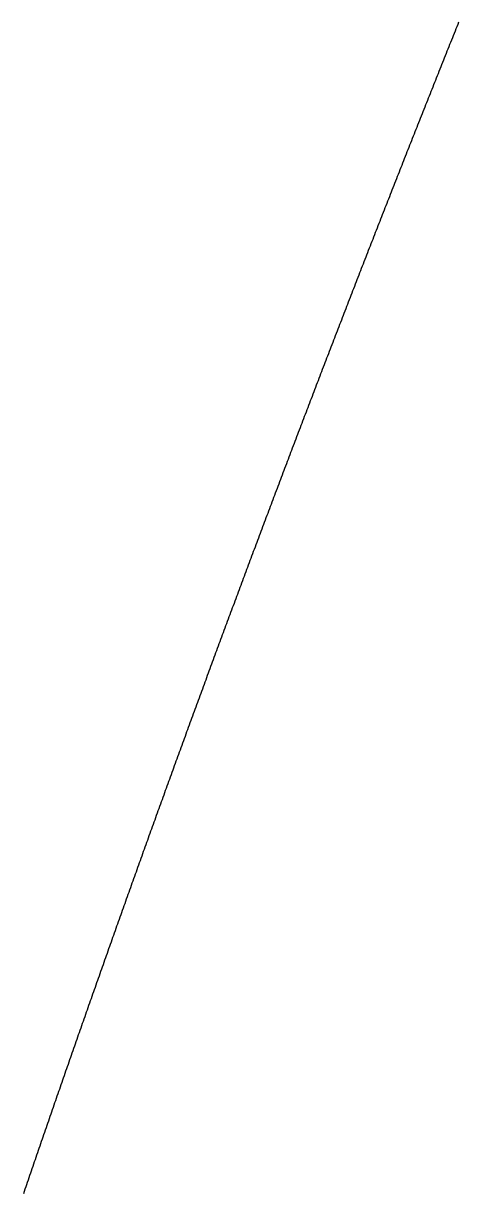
# Model space of a CAD drawing. Extents: x 6805096 to 46905100, y -25788412 to -58651.
# Drawn here: x 7869026 to 8228093, y -6361773 to -5397407 of the extents above; entities that cross this region are included whole.
import ezdxf

# ---------------------------------------------------------------- set-up
doc = ezdxf.new("R2010")
doc.units = 0

msp = doc.modelspace()

# ---------------------------------------------------------------- linework, layer by layer
at = {"layer": 'Layer 1'}
for p, q in [((8226612.822178, -5400171.495501), (8225873.118322, -5402014.594006)), ((8227352.716831, -5398328.457909), (8226612.822178, -5400171.495501)), ((8228092.802282, -5396485.481245), (8227352.716831, -5398328.457909)), ((8222916.210906, -5409387.596861), (8222177.46106, -5411230.99971)), ((8223655.151556, -5407544.254852), (8222916.210906, -5409387.596861)), ((8224394.28301, -5405700.973697), (8223655.151556, -5407544.254852)), ((8225133.605265, -5403857.75341), (8224394.28301, -5405700.973697)), ((8225873.118322, -5402014.594006), (8225133.605265, -5403857.75341)), ((8219224.369751, -5418605.219195), (8218486.573949, -5420448.926015)), ((8219962.356364, -5416761.573139), (8219224.369751, -5418605.219195)), ((8220700.533788, -5414917.987863), (8219962.356364, -5416761.573139)), ((8221438.90202, -5413074.463382), (8220700.533788, -5414917.987863)), ((8222177.46106, -5411230.99971), (8221438.90202, -5413074.463382)), ((8215537.29888, -5427824.360647), (8214800.457155, -5429668.371068)), ((8216274.331424, -5425980.410916), (8215537.29888, -5427824.360647)), ((8217011.554784, -5424136.521891), (8216274.331424, -5425980.410916)), ((8217748.968959, -5422292.693585), (8217011.554784, -5424136.521891)), ((8218486.573949, -5420448.926015), (8217748.968959, -5422292.693585)), ((8211119.110847, -5438889.333014), (8210383.414058, -5440733.707267)), ((8211854.998461, -5437045.019363), (8211119.110847, -5438889.333014)), ((8212591.076901, -5435200.766327), (8211854.998461, -5437045.019363)), ((8213327.346164, -5433356.573923), (8212591.076901, -5435200.766327)), ((8214063.806249, -5431512.442165), (8213327.346164, -5433356.573923)), ((8214800.457155, -5429668.371068), (8214063.806249, -5431512.442165)), ((8207442.53519, -5448111.809998), (8206707.792551, -5449956.487037)), ((8208177.468661, -5446267.193487), (8207442.53519, -5448111.809998)), ((8208912.592964, -5444422.637519), (8208177.468661, -5446267.193487)), ((8209647.908096, -5442578.142107), (8208912.592964, -5444422.637519)), ((8210383.414058, -5440733.707267), (8209647.908096, -5442578.142107)), ((8203770.730352, -5457335.800166), (8203036.941897, -5459180.779618)), ((8204504.709646, -5455490.881167), (8203770.730352, -5457335.800166)), ((8205238.879778, -5453646.022636), (8204504.709646, -5455490.881167)), ((8205973.240747, -5451801.224587), (8205238.879778, -5453646.022636)), ((8206707.792551, -5449956.487037), (8205973.240747, -5451801.224587)), ((8200103.6965, -5466561.301662), (8199370.862263, -5468406.583158)), ((8200836.721584, -5464716.080546), (8200103.6965, -5466561.301662)), ((8201569.937512, -5462870.919823), (8200836.721584, -5464716.080546)), ((8202303.344284, -5461025.819509), (8201569.937512, -5462870.919823)), ((8203036.941897, -5459180.779618), (8202303.344284, -5461025.819509)), ((8196441.433802, -5475788.312632), (8195709.553815, -5477633.8958)), ((8197173.504641, -5473942.789769), (8196441.433802, -5475788.312632)), ((8197905.766332, -5472097.327226), (8197173.504641, -5473942.789769)), ((8198638.218873, -5470251.925017), (8197905.766332, -5472097.327226)), ((8199370.862263, -5468406.583158), (8198638.218873, -5470251.925017)), ((8192053.016721, -5486862.715691), (8191322.28188, -5488708.660376)), ((8192783.942424, -5485016.831222), (8192053.016721, -5486862.715691)), ((8193515.058986, -5483171.006984), (8192783.942424, -5485016.831222)), ((8194246.366406, -5481325.242991), (8193515.058986, -5483171.006984)), ((8194977.864683, -5479479.539258), (8194246.366406, -5481325.242991)), ((8195709.553815, -5477633.8958), (8194977.864683, -5479479.539258)), ((8188401.251148, -5496093.040975), (8187671.470631, -5497939.286516)), ((8189131.222533, -5494246.855576), (8188401.251148, -5496093.040975)), ((8189861.384784, -5492400.730333), (8189131.222533, -5494246.855576)), ((8190591.7379, -5490554.665261), (8189861.384784, -5492400.730333)), ((8191322.28188, -5488708.660376), (8190591.7379, -5490554.665261)), ((8184754.257263, -5505324.869799), (8184025.431103, -5507171.415825)), ((8185483.274297, -5503478.38384), (8184754.257263, -5505324.869799)), ((8186212.482204, -5501631.957963), (8185483.274297, -5503478.38384)), ((8186941.880982, -5499785.592184), (8186212.482204, -5501631.957963)), ((8187671.470631, -5497939.286516), (8186941.880982, -5499785.592184)), ((8181112.035233, -5514558.200306), (8180384.163465, -5516405.046447)), ((8181840.097883, -5512711.414159), (8181112.035233, -5514558.200306)), ((8182568.351412, -5510864.68802), (8181840.097883, -5512711.414159)), ((8183296.795819, -5509018.021903), (8182568.351412, -5510864.68802)), ((8184025.431103, -5507171.415825), (8183296.795819, -5509018.021903)), ((8176747.667881, -5525640.176527), (8176020.941426, -5527487.382315)), ((8177474.585225, -5523793.030643), (8176747.667881, -5525640.176527)), ((8178201.693457, -5521945.944678), (8177474.585225, -5523793.030643)), ((8178928.992575, -5520098.918648), (8178201.693457, -5521945.944678)), ((8179656.482578, -5518251.952565), (8178928.992575, -5520098.918648)), ((8180384.163465, -5516405.046447), (8179656.482578, -5518251.952565)), ((8173115.944521, -5534876.804211), (8172390.17253, -5536724.309297)), ((8173841.907407, -5533029.358955), (8173115.944521, -5534876.804211)), ((8174568.061187, -5531181.973544), (8173841.907407, -5533029.358955)), ((8175294.405861, -5529334.647992), (8174568.061187, -5531181.973544)), ((8176020.941426, -5527487.382315), (8175294.405861, -5529334.647992)), ((8169488.99355, -5544114.927644), (8168764.176057, -5545962.731657)), ((8170214.001945, -5542267.183387), (8169488.99355, -5544114.927644)), ((8170939.201241, -5540419.4989), (8170214.001945, -5542267.183387)), ((8171664.591436, -5538571.874198), (8170939.201241, -5540419.4989)), ((8172390.17253, -5536724.309297), (8171664.591436, -5538571.874198)), ((8165866.815136, -5553354.544972), (8165142.952175, -5555202.647541)), ((8166590.869006, -5551506.502084), (8165866.815136, -5553354.544972)), ((8167315.113784, -5549658.518892), (8166590.869006, -5551506.502084)), ((8168039.549468, -5547810.595412), (8167315.113784, -5549658.518892)), ((8168764.176057, -5545962.731657), (8168039.549468, -5547810.595412)), ((8162249.409446, -5562595.654339), (8161526.50105, -5564444.055094)), ((8162972.508758, -5560747.313191), (8162249.409446, -5562595.654339)), ((8163695.798984, -5558899.031666), (8162972.508758, -5560747.313191)), ((8164419.280124, -5557050.809778), (8163695.798984, -5558899.031666)), ((8165142.952175, -5555202.647541), (8164419.280124, -5557050.809778)), ((8157914.822849, -5573686.95246), (8157193.059975, -5575535.710548)), ((8158636.776647, -5571838.253891), (8157914.822849, -5573686.95246)), ((8159358.921368, -5569989.614855), (8158636.776647, -5571838.253891)), ((8160081.257009, -5568141.035367), (8159358.921368, -5569989.614855)), ((8160803.78357, -5566292.515441), (8160081.257009, -5568141.035367)), ((8161526.50105, -5564444.055094), (8160803.78357, -5566292.515441)), ((8154307.91774, -5582931.337786), (8153587.109504, -5584780.393243)), ((8155028.916907, -5581082.341773), (8154307.91774, -5582931.337786)), ((8155750.107002, -5579233.405219), (8155028.916907, -5581082.341773)), ((8156471.488025, -5577384.528139), (8155750.107002, -5579233.405219)), ((8157193.059975, -5575535.710548), (8156471.488025, -5577384.528139)), ((8150705.78589, -5592177.209216), (8149985.932326, -5594026.561672)), ((8151425.830391, -5590327.916131), (8150705.78589, -5592177.209216)), ((8152146.065828, -5588478.68243), (8151425.830391, -5590327.916131)), ((8152866.4922, -5586629.50813), (8152146.065828, -5588478.68243)), ((8153587.109504, -5584780.393243), (8152866.4922, -5586629.50813)), ((8147108.427466, -5601424.564897), (8146389.528607, -5603274.213979)), ((8147827.517269, -5599574.97511), (8147108.427466, -5601424.564897)), ((8148546.798014, -5597725.444633), (8147827.517269, -5599574.97511)), ((8149266.2697, -5595875.973482), (8148546.798014, -5597725.444633)), ((8149985.932326, -5594026.561672), (8149266.2697, -5595875.973482)), ((8142797.898514, -5612523.348311), (8142080.145346, -5614373.352857)), ((8143515.842635, -5610673.402972), (8142797.898514, -5612523.348311)), ((8144233.977705, -5608823.516854), (8143515.842635, -5610673.402972)), ((8144952.303725, -5606973.689973), (8144233.977705, -5608823.516854)), ((8145670.820693, -5605123.922343), (8144952.303725, -5606973.689973)), ((8146389.528607, -5603274.213979), (8145670.820693, -5605123.922343)), ((8139211.042215, -5621773.962812), (8138494.243825, -5623624.26317)), ((8139928.031563, -5619923.721588), (8139211.042215, -5621773.962812)), ((8140645.211869, -5618073.53951), (8139928.031563, -5619923.721588)), ((8141362.58313, -5616223.416595), (8140645.211869, -5618073.53951)), ((8142080.145346, -5614373.352857), (8141362.58313, -5616223.416595)), ((8135628.959877, -5631026.055628), (8134913.116299, -5632876.651426)), ((8136344.994419, -5629175.518889), (8135628.959877, -5631026.055628)), ((8137061.219926, -5627325.041223), (8136344.994419, -5629175.518889)), ((8137777.636395, -5625474.622645), (8137061.219926, -5627325.041223)), ((8138494.243825, -5623624.26317), (8137777.636395, -5625474.622645)), ((8132051.651666, -5640279.624904), (8131336.762934, -5642130.515771)), ((8132766.73137, -5638428.793021), (8132051.651666, -5640279.624904)), ((8133482.002044, -5636578.020137), (8132766.73137, -5638428.793021)), ((8134197.463688, -5634727.306267), (8133482.002044, -5636578.020137)), ((8134913.116299, -5632876.651426), (8134197.463688, -5634727.306267)), ((8128479.11775, -5649534.668785), (8127765.183897, -5651385.854351)), ((8129193.242581, -5647683.54213), (8128479.11775, -5649534.668785)), ((8129907.55839, -5645832.474399), (8129193.242581, -5647683.54213)), ((8130622.065175, -5643981.465608), (8129907.55839, -5645832.474399)), ((8131336.762934, -5642130.515771), (8130622.065175, -5643981.465608)), ((8124198.379355, -5660642.665311), (8123485.591401, -5662494.204025)), ((8124911.358296, -5658791.185417), (8124198.379355, -5660642.665311)), ((8125624.528221, -5656939.76436), (8124911.358296, -5658791.185417)), ((8126337.889131, -5655088.402153), (8125624.528221, -5656939.76436)), ((8127051.441023, -5653237.098812), (8126337.889131, -5655088.402153)), ((8127765.183897, -5651385.854351), (8127051.441023, -5653237.098812)), ((8120636.349476, -5669900.946795), (8119924.516474, -5671752.779391)), ((8121348.373471, -5668049.172945), (8120636.349476, -5669900.946795)), ((8122060.588457, -5666197.457857), (8121348.373471, -5668049.172945)), ((8122772.994434, -5664345.801545), (8122060.588457, -5666197.457857)), ((8123485.591401, -5662494.204025), (8122772.994434, -5664345.801545)), ((8117079.094426, -5679160.696949), (8116368.21641, -5681012.823057)), ((8117790.163442, -5677308.629514), (8117079.094426, -5679160.696949)), ((8118501.423456, -5675456.620766), (8117790.163442, -5677308.629514)), ((8119212.874467, -5673604.67072), (8118501.423456, -5675456.620766)), ((8119924.516474, -5671752.779391), (8119212.874467, -5673604.67072)), ((8113526.614373, -5688421.913919), (8112816.691377, -5690274.333168)), ((8114236.728376, -5686569.553269), (8113526.614373, -5688421.913919)), ((8114947.033384, -5684717.251232), (8114236.728376, -5686569.553269)), ((8115657.529396, -5682865.007823), (8114947.033384, -5684717.251232)), ((8116368.21641, -5681012.823057), (8115657.529396, -5682865.007823)), ((8109978.909484, -5697684.59585), (8109269.94154, -5699537.307868)), ((8110688.06844, -5695831.942356), (8109978.909484, -5697684.59585)), ((8111397.418409, -5693979.347401), (8110688.06844, -5695831.942356)), ((8112106.959388, -5692126.811), (8111397.418409, -5693979.347401)), ((8112816.691377, -5690274.333168), (8112106.959388, -5692126.811)), ((8105727.967068, -5708801.745304), (8105020.145232, -5710654.808156)), ((8106435.979925, -5706948.740887), (8105727.967068, -5708801.745304)), ((8107144.183802, -5705095.79492), (8106435.979925, -5706948.740887)), ((8107852.578698, -5703242.907418), (8107144.183802, -5705095.79492)), ((8108561.164611, -5701390.078396), (8107852.578698, -5703242.907418)), ((8109269.94154, -5699537.307868), (8108561.164611, -5701390.078396)), ((8102190.768127, -5718067.643619), (8101483.901417, -5719920.998425)), ((8102897.825865, -5716214.347175), (8102190.768127, -5718067.643619)), ((8103605.074629, -5714361.109106), (8102897.825865, -5716214.347175)), ((8104312.514418, -5712507.929428), (8103605.074629, -5714361.109106)), ((8105020.145232, -5710654.808156), (8104312.514418, -5712507.929428)), ((8098658.344885, -5727335.000961), (8097952.433335, -5729188.647349)), ((8099364.447469, -5725481.41286), (8098658.344885, -5727335.000961)), ((8100070.741087, -5723627.88306), (8099364.447469, -5725481.41286)), ((8100777.225737, -5721774.411577), (8100070.741087, -5723627.88306)), ((8101483.901417, -5719920.998425), (8100777.225737, -5721774.411577)), ((8095130.697508, -5736603.815473), (8094425.741151, -5738457.753073)), ((8095835.844906, -5734749.936086), (8095130.697508, -5736603.815473)), ((8096541.183344, -5732896.114927), (8095835.844906, -5734749.936086)), ((8097246.712821, -5731042.352009), (8096541.183344, -5732896.114927)), ((8097952.433335, -5729188.647349), (8097246.712821, -5731042.352009)), ((8091607.826164, -5745874.085302), (8090903.825033, -5747728.313743)), ((8092312.018342, -5744019.915), (8091607.826164, -5745874.085302)), ((8093016.401567, -5742165.802851), (8092312.018342, -5744019.915)), ((8093720.975837, -5740311.748871), (8093016.401567, -5742165.802851)), ((8094425.741151, -5738457.753073), (8093720.975837, -5740311.748871)), ((8087386.685149, -5757000.327502), (8086683.830335, -5758854.904462)), ((8088089.731019, -5755145.808592), (8087386.685149, -5757000.327502)), ((8088792.967944, -5753291.347746), (8088089.731019, -5755145.808592)), ((8089496.395922, -5751436.94498), (8088792.967944, -5753291.347746)), ((8090200.014953, -5749582.600307), (8089496.395922, -5751436.94498)), ((8090903.825033, -5747728.313743), (8090200.014953, -5749582.600307)), ((8083874.321665, -5766273.792498), (8083172.422151, -5768128.659483)), ((8084576.412242, -5764418.983489), (8083874.321665, -5766273.792498)), ((8085278.69388, -5762564.23247), (8084576.412242, -5764418.983489)), ((8085981.166578, -5760709.539456), (8085278.69388, -5762564.23247)), ((8086683.830335, -5758854.904462), (8085981.166578, -5760709.539456)), ((8080366.734749, -5775548.706875), (8079665.790568, -5777403.863513)), ((8081067.869999, -5773693.608138), (8080366.734749, -5775548.706875)), ((8081769.196317, -5771838.567317), (8081067.869999, -5773693.608138)), ((8082470.713701, -5769983.584427), (8081769.196317, -5771838.567317)), ((8083172.422151, -5768128.659483), (8082470.713701, -5769983.584427)), ((8076863.924567, -5784825.068779), (8076163.935753, -5786680.514699)), ((8077564.104456, -5782969.680685), (8076863.924567, -5784825.068779)), ((8078264.475421, -5781114.350433), (8077564.104456, -5782969.680685)), ((8078965.037458, -5779259.078037), (8078264.475421, -5781114.350433)), ((8079665.790568, -5777403.863513), (8078965.037458, -5779259.078037)), ((8073365.891286, -5794102.876354), (8072666.857873, -5795958.611186)), ((8074065.115782, -5792247.199274), (8073365.891286, -5794102.876354)), ((8074764.53136, -5790391.579962), (8074065.115782, -5792247.199274)), ((8075464.138017, -5788536.018432), (8074764.53136, -5790391.579962)), ((8076163.935753, -5786680.514699), (8075464.138017, -5788536.018432)), ((8069174.557095, -5805238.151119), (8068476.670207, -5807094.232156)), ((8069872.635075, -5803382.127746), (8069174.557095, -5805238.151119)), ((8070570.904143, -5801526.162051), (8069872.635075, -5803382.127746)), ((8071269.3643, -5799670.254049), (8070570.904143, -5801526.162051)), ((8071968.015544, -5797814.403756), (8071269.3643, -5799670.254049)), ((8072666.857873, -5795958.611186), (8071968.015544, -5797814.403756)), ((8065687.033587, -5814519.132643), (8064990.102172, -5816375.501776)), ((8066384.156099, -5812662.8211), (8065687.033587, -5814519.132643)), ((8067081.469707, -5810806.567161), (8066384.156099, -5812662.8211)), ((8067778.97441, -5808950.370841), (8067081.469707, -5810806.567161)), ((8068476.670207, -5807094.232156), (8067778.97441, -5808950.370841)), ((8062204.287514, -5823801.553904), (8061508.311607, -5825658.210761)), ((8062900.454526, -5821944.954562), (8062204.287514, -5823801.553904)), ((8063596.81264, -5820088.41275), (8062900.454526, -5821944.954562)), ((8064293.361856, -5818231.928483), (8063596.81264, -5820088.41275)), ((8064990.102172, -5816375.501776), (8064293.361856, -5818231.928483)), ((8058726.319046, -5833085.413046), (8058031.298679, -5834942.357258)), ((8059421.530523, -5831228.526276), (8058726.319046, -5833085.413046)), ((8060116.93311, -5829371.696962), (8059421.530523, -5831228.526276)), ((8060812.526805, -5827514.925119), (8060116.93311, -5829371.696962)), ((8061508.311607, -5825658.210761), (8060812.526805, -5827514.925119)), ((8055253.128348, -5842370.708216), (8054559.063555, -5844227.93941)), ((8055947.384258, -5840513.534389), (8055253.128348, -5842370.708216)), ((8056641.831284, -5838656.417944), (8055947.384258, -5840513.534389)), ((8057336.469425, -5836799.358895), (8056641.831284, -5838656.417944)), ((8058031.298679, -5834942.357258), (8057336.469425, -5836799.358895)), ((8051091.606402, -5853514.955365), (8050398.688343, -5855372.530448)), ((8051784.715587, -5851657.437559), (8051091.606402, -5853514.955365)), ((8052478.015896, -5849799.977045), (8051784.715587, -5851657.437559)), ((8053171.507328, -5847942.57384), (8052478.015896, -5849799.977045)), ((8053865.189882, -5846085.227956), (8053171.507328, -5847942.57384)), ((8054559.063555, -5844227.93941), (8053865.189882, -5846085.227956)), ((8047628.927388, -5862803.403266), (8046936.964976, -5864661.264516)), ((8048321.080931, -5860945.599219), (8047628.927388, -5862803.403266)), ((8049013.425606, -5859087.85239), (8048321.080931, -5860945.599219)), ((8049705.96141, -5857230.162795), (8049013.425606, -5859087.85239)), ((8050398.688343, -5855372.530448), (8049705.96141, -5857230.162795)), ((8044171.026678, -5872093.281259), (8043480.019948, -5873951.428305)), ((8044862.224548, -5870235.191342), (8044171.026678, -5872093.281259)), ((8045553.613555, -5868377.158569), (8044862.224548, -5870235.191342)), ((8046245.193698, -5866519.182956), (8045553.613555, -5868377.158569)), ((8046936.964976, -5864661.264516), (8046245.193698, -5866519.182956)), ((8040717.904441, -5881384.587489), (8040027.853425, -5883243.01996)), ((8041408.146603, -5879526.212073), (8040717.904441, -5881384.587489)), ((8042098.579909, -5877667.893727), (8041408.146603, -5879526.212073)), ((8042789.204357, -5875809.632466), (8042098.579909, -5877667.893727)), ((8043480.019948, -5873951.428305), (8042789.204357, -5875809.632466)), ((8037269.560844, -5890677.320102), (8036580.465576, -5892536.037627)), ((8037958.847264, -5888818.659558), (8037269.560844, -5890677.320102)), ((8038648.324835, -5886960.05601), (8037958.847264, -5888818.659558)), ((8039337.993556, -5885101.509472), (8038648.324835, -5886960.05601)), ((8040027.853425, -5883243.01996), (8039337.993556, -5885101.509472)), ((8033137.856566, -5901830.479451), (8032449.90824, -5903689.538552)), ((8033825.996053, -5899971.477243), (8033137.856566, -5901830.479451)), ((8034514.326699, -5898112.531942), (8033825.996053, -5899971.477243)), ((8035202.848502, -5896253.643562), (8034514.326699, -5898112.531942)), ((8035891.561461, -5894394.812119), (8035202.848502, -5896253.643562)), ((8036580.465576, -5892536.037627), (8035891.561461, -5894394.812119)), ((8029700.026564, -5911126.343578), (8029013.034059, -5912985.686916)), ((8030387.210236, -5909267.057057), (8029700.026564, -5911126.343578)), ((8031074.585074, -5907407.82737), (8030387.210236, -5909267.057057)), ((8031762.151075, -5905548.65453), (8031074.585074, -5907407.82737)), ((8032449.90824, -5903689.538552), (8031762.151075, -5905548.65453)), ((8026266.975736, -5920423.628152), (8025580.939086, -5922283.255357)), ((8026953.20356, -5918564.05769), (8026266.975736, -5920423.628152)), ((8027639.622556, -5916704.543987), (8026953.20356, -5918564.05769)), ((8028326.232723, -5914845.087057), (8027639.622556, -5916704.543987)), ((8029013.034059, -5912985.686916), (8028326.232723, -5914845.087057)), ((8022838.70425, -5929722.331318), (8022153.623488, -5931582.242019)), ((8023523.976192, -5927862.477286), (8022838.70425, -5929722.331318)), ((8024209.439313, -5926002.679939), (8023523.976192, -5927862.477286)), ((8024895.093611, -5924142.939291), (8024209.439313, -5926002.679939)), ((8025580.939086, -5922283.255357), (8024895.093611, -5924142.939291)), ((8019415.212271, -5939022.451223), (8018731.087432, -5940882.645049)), ((8020099.528298, -5937162.313992), (8019415.212271, -5939022.451223)), ((8020784.035511, -5935302.233371), (8020099.528298, -5937162.313992)), ((8021468.733908, -5933442.209375), (8020784.035511, -5935302.233371)), ((8022153.623488, -5931582.242019), (8021468.733908, -5933442.209375)), ((8015996.499969, -5948323.986011), (8015313.331084, -5950184.462591)), ((8016679.860047, -5946463.565952), (8015996.499969, -5948323.986011)), ((8017363.411318, -5944603.202428), (8016679.860047, -5946463.565952)), ((8018047.15378, -5942742.895456), (8017363.411318, -5944603.202428)), ((8018731.087432, -5940882.645049), (8018047.15378, -5942742.895456)), ((8011900.354613, -5959487.692791), (8011218.332918, -5961348.508187)), ((8012582.567509, -5957626.933828), (8011900.354613, -5959487.692791)), ((8013264.971605, -5955766.231311), (8012582.567509, -5957626.933828)), ((8013947.566901, -5953905.585256), (8013264.971605, -5955766.231311)), ((8014630.353394, -5952044.995678), (8013947.566901, -5953905.585256)), ((8015313.331084, -5950184.462591), (8014630.353394, -5952044.995678)), ((8008492.158185, -5968792.333794), (8007811.092519, -5970653.431128)), ((8009173.415059, -5966931.292819), (8008492.158185, -5968792.333794)), ((8009854.86314, -5965070.308215), (8009173.415059, -5966931.292819)), ((8010536.502427, -5963209.38), (8009854.86314, -5965070.308215)), ((8011218.332918, -5961348.508187), (8010536.502427, -5963209.38)), ((8005088.741967, -5978098.383746), (8004408.632363, -5979959.762646)), ((8005769.042786, -5976237.061129), (8005088.741967, -5978098.383746)), ((8006449.534818, -5974375.79481), (8005769.042786, -5976237.061129)), ((8007130.218063, -5972514.584805), (8006449.534818, -5974375.79481)), ((8007811.092519, -5970653.431128), (8007130.218063, -5972514.584805)), ((8001690.106126, -5987405.84079), (8001010.952618, -5989267.500887)), ((8002369.450856, -5985544.236903), (8001690.106126, -5987405.84079)), ((8003048.986807, -5983682.68924), (8002369.450856, -5985544.236903)), ((8003728.713976, -5981821.197816), (8003048.986807, -5983682.68924)), ((8004408.632363, -5979959.762646), (8003728.713976, -5981821.197816)), ((7998296.250831, -5996714.703074), (7997618.053451, -5998576.643996)), ((7998974.639438, -5994852.818287), (7998296.250831, -5996714.703074)), ((7999653.219273, -5992990.989651), (7998974.639438, -5994852.818287)), ((8000331.990333, -5991129.217179), (7999653.219273, -5992990.989651)), ((8001010.952618, -5989267.500887), (8000331.990333, -5991129.217179)), ((7994229.93503, -6007887.190118), (7993552.885049, -6009749.467541)), ((7994907.176246, -6006024.968742), (7994229.93503, -6007887.190118)), ((7995584.608698, -6004162.803427), (7994907.176246, -6006024.968742)), ((7996262.232384, -6002300.694187), (7995584.608698, -6004162.803427)), ((7996940.047302, -6000438.641039), (7996262.232384, -6002300.694187)), ((7997618.053451, -5998576.643996), (7996940.047302, -6000438.641039)), ((7990846.59752, -6017199.137399), (7990170.503742, -6019061.694831)), ((7991522.882541, -6015336.635939), (7990846.59752, -6017199.137399)), ((7992199.358804, -6013474.190466), (7991522.882541, -6015336.635939)), ((7992876.026307, -6011611.800995), (7992199.358804, -6013474.190466)), ((7993552.885049, -6009749.467541), (7992876.026307, -6011611.800995)), ((7987468.041089, -6026512.483983), (7986792.903547, -6028375.321053)), ((7988143.369881, -6024649.702811), (7987468.041089, -6026512.483983)), ((7988818.889921, -6022786.977552), (7988143.369881, -6024649.702811)), ((7989494.601209, -6020924.30822), (7988818.889921, -6022786.977552)), ((7990170.503742, -6019061.694831), (7989494.601209, -6020924.30822)), ((7984094.265905, -6035827.228017), (7983420.084633, -6037690.344354)), ((7984768.638434, -6033964.167503), (7984094.265905, -6035827.228017)), ((7985443.202219, -6032101.162828), (7984768.638434, -6033964.167503)), ((7986117.957257, -6030238.214007), (7985443.202219, -6032101.162828)), ((7986792.903547, -6028375.321053), (7986117.957257, -6030238.214007)), ((7980725.272134, -6045143.367644), (7980052.047165, -6047006.762878)), ((7981398.688367, -6043280.02816), (7980725.272134, -6045143.367644)), ((7982072.295862, -6041416.744441), (7981398.688367, -6043280.02816)), ((7982746.094618, -6039553.5165), (7982072.295862, -6041416.744441)), ((7983420.084633, -6037690.344354), (7982746.094618, -6039553.5165)), ((7977361.059944, -6054460.901012), (7976688.791311, -6056324.574771)), ((7978033.519848, -6052597.282928), (7977361.059944, -6054460.901012)), ((7978706.17102, -6050733.720535), (7978033.519848, -6052597.282928)), ((7979379.013459, -6048870.213846), (7978706.17102, -6050733.720535)), ((7980052.047165, -6047006.762878), (7979379.013459, -6048870.213846)), ((7973330.317238, -6065643.778177), (7972659.196252, -6067507.785677)), ((7974001.629502, -6063779.826264), (7973330.317238, -6065643.778177)), ((7974673.133043, -6061915.929952), (7974001.629502, -6063779.826264)), ((7975344.827858, -6060052.089255), (7974673.133043, -6061915.929952)), ((7976016.713948, -6058188.30419), (7975344.827858, -6060052.089255)), ((7976688.791311, -6056324.574771), (7976016.713948, -6058188.30419)), ((7969976.625113, -6074964.371243), (7969306.460537, -6076828.656452)), ((7970646.980974, -6073100.141546), (7969976.625113, -6074964.371243)), ((7971317.528119, -6071235.967376), (7970646.980974, -6073100.141546)), ((7971988.266545, -6069371.848748), (7971317.528119, -6071235.967376)), ((7972659.196252, -6067507.785677), (7971988.266545, -6069371.848748)), ((7966627.715104, -6084286.352113), (7965958.50697, -6086150.914661)), ((7967297.114528, -6082421.845004), (7966627.715104, -6084286.352113)), ((7967966.705243, -6080557.393347), (7967297.114528, -6082421.845004)), ((7968636.487246, -6078692.997158), (7967966.705243, -6080557.393347)), ((7969306.460537, -6076828.656452), (7968636.487246, -6078692.997158)), ((7963283.587377, -6093609.718933), (7962615.33572, -6095474.558448)), ((7963952.030332, -6091744.934782), (7963283.587377, -6093609.718933)), ((7964620.664583, -6089880.20601), (7963952.030332, -6091744.934782)), ((7965289.49013, -6088015.532631), (7964620.664583, -6089880.20601)), ((7965958.50697, -6086150.914661), (7965289.49013, -6088015.532631)), ((7959944.242099, -6102934.469848), (7959276.946953, -6104799.58596)), ((7960611.728551, -6101069.409027), (7959944.242099, -6102934.469848)), ((7961279.406306, -6099204.40351), (7960611.728551, -6101069.409027)), ((7961947.275363, -6097339.453312), (7961279.406306, -6099204.40351)), ((7962615.33572, -6095474.558448), (7961947.275363, -6097339.453312)), ((7956609.679439, -6112260.603004), (7955943.340835, -6114125.995341)), ((7957276.209353, -6110395.265883), (7956609.679439, -6112260.603004)), ((7957942.930578, -6108529.983992), (7957276.209353, -6110395.265883)), ((7958609.843112, -6106664.757346), (7957942.930578, -6108529.983992)), ((7959276.946953, -6104799.58596), (7958609.843112, -6106664.757346)), ((7952614.517535, -6123453.784736), (7951949.326827, -6125319.508054)), ((7953279.899561, -6121588.116545), (7952614.517535, -6123453.784736)), ((7953945.472906, -6119722.503495), (7953279.899561, -6121588.116545)), ((7954611.237568, -6117856.945601), (7953945.472906, -6119722.503495)), ((7955277.193544, -6115991.442878), (7954611.237568, -6117856.945601)), ((7955943.340835, -6114125.995341), (7955277.193544, -6115991.442878)), ((7949290.477219, -6132782.952292), (7948626.243128, -6134648.951019)), ((7949954.902635, -6130917.008617), (7949290.477219, -6132782.952292)), ((7950619.519376, -6129051.120009), (7949954.902635, -6130917.008617)), ((7951284.327441, -6127185.286483), (7950619.519376, -6129051.120009)), ((7951949.326827, -6125319.508054), (7951284.327441, -6127185.286483)), ((7945971.220054, -6142113.496153), (7945307.942614, -6143979.769919)), ((7946634.688827, -6140247.277366), (7945971.220054, -6142113.496153)), ((7947298.348931, -6138381.113571), (7946634.688827, -6140247.277366)), ((7947962.200365, -6136515.004784), (7947298.348931, -6138381.113571)), ((7948626.243128, -6134648.951019), (7947962.200365, -6136515.004784)), ((7942656.746208, -6151445.414465), (7941994.425451, -6153311.962898)), ((7943319.258303, -6149578.920935), (7942656.746208, -6151445.414465)), ((7943981.961737, -6147712.482325), (7943319.258303, -6149578.920935)), ((7944644.856508, -6145846.098648), (7943981.961737, -6147712.482325)), ((7945307.942614, -6143979.769919), (7944644.856508, -6145846.098648)), ((7939347.055847, -6160778.705372), (7938685.691808, -6162645.528102)), ((7940008.611232, -6158911.937472), (7939347.055847, -6160778.705372)), ((7940670.357962, -6157045.224416), (7940008.611232, -6158911.937472)), ((7941332.296036, -6155178.56622), (7940670.357962, -6157045.224416)), ((7941994.425451, -6153311.962898), (7941332.296036, -6155178.56622)), ((7936042.149139, -6170113.36702), (7935381.74185, -6171980.463676)), ((7936702.74778, -6168246.32512), (7936042.149139, -6170113.36702)), ((7937363.537773, -6166379.337991), (7936702.74778, -6168246.32512)), ((7938024.519116, -6164512.405646), (7937363.537773, -6166379.337991)), ((7938685.691808, -6162645.528102), (7938024.519116, -6164512.405646)), ((7932082.575746, -6181316.767765), (7931423.316602, -6183184.192642)), ((7932742.026251, -6179449.397555), (7932082.575746, -6181316.767765)), ((7933401.668115, -6177582.082026), (7932742.026251, -6179449.397555)), ((7934061.501337, -6175714.821194), (7933401.668115, -6177582.082026)), ((7934721.525916, -6173847.615072), (7934061.501337, -6175714.821194)), ((7935381.74185, -6171980.463676), (7934721.525916, -6173847.615072)), ((7928788.193662, -6190654.438516), (7928129.891342, -6192522.136502)), ((7929446.687349, -6188786.795122), (7928788.193662, -6190654.438516)), ((7930105.372402, -6186919.206335), (7929446.687349, -6188786.795122)), ((7930764.248821, -6185051.67217), (7930105.372402, -6186919.206335)), ((7931423.316602, -6183184.192642), (7930764.248821, -6185051.67217)), ((7925498.595765, -6199993.474072), (7924841.250303, -6201861.444797)), ((7926156.132602, -6198125.557865), (7925498.595765, -6199993.474072)), ((7926813.860811, -6196257.696191), (7926156.132602, -6198125.557865)), ((7927471.780391, -6194389.889065), (7926813.860811, -6196257.696191)), ((7928129.891342, -6192522.136502), (7927471.780391, -6194389.889065)), ((7922213.782223, -6209333.872579), (7921557.393652, -6211202.115672)), ((7922870.362175, -6207465.683931), (7922213.782223, -6209333.872579)), ((7923527.133507, -6205597.549741), (7922870.362175, -6207465.683931)), ((7924184.096217, -6203729.470025), (7923527.133507, -6205597.549741)), ((7924841.250303, -6201861.444797), (7924184.096217, -6203729.470025)), ((7918933.753203, -6218675.632183), (7918278.321556, -6220544.147273)), ((7919589.376237, -6216807.171464), (7918933.753203, -6218675.632183)), ((7920245.190658, -6214938.765129), (7919589.376237, -6216807.171464)), ((7920901.196463, -6213070.413193), (7920245.190658, -6214938.765129)), ((7921557.393652, -6211202.115672), (7920901.196463, -6213070.413193)), ((7915658.508871, -6228018.751029), (7915004.034182, -6229887.537744)), ((7916313.174954, -6226150.01861), (7915658.508871, -6228018.751029)), ((7916968.03243, -6224281.340501), (7916313.174954, -6226150.01861)), ((7917623.081298, -6222412.716717), (7916968.03243, -6224281.340501)), ((7918278.321556, -6220544.147273), (7917623.081298, -6222412.716717)), ((7911734.531697, -6239232.285232), (7911081.205402, -6241101.397409)), ((7912388.049395, -6237363.227263), (7911734.531697, -6239232.285232)), ((7913041.758494, -6235494.223514), (7912388.049395, -6237363.227263)), ((7913695.658992, -6233625.274002), (7913041.758494, -6235494.223514)), ((7914349.750889, -6231756.37874), (7913695.658992, -6233625.274002)), ((7915004.034182, -6229887.537744), (7914349.750889, -6231756.37874)), ((7908469.814269, -6248578.387882), (7907817.445005, -6250447.770868)), ((7909122.374942, -6246709.059028), (7908469.814269, -6248578.387882)), ((7909775.127023, -6244839.784321), (7909122.374942, -6246709.059028)), ((7910428.07051, -6242970.563777), (7909775.127023, -6244839.784321)), ((7911081.205402, -6241101.397409), (7910428.07051, -6242970.563777)), ((7905209.882064, -6257925.843838), (7904558.469864, -6259795.497263)), ((7905861.485679, -6256056.244471), (7905209.882064, -6257925.843838)), ((7906513.280708, -6254186.699177), (7905861.485679, -6256056.244471)), ((7907165.267151, -6252317.207971), (7906513.280708, -6254186.699177)), ((7907817.445005, -6250447.770868), (7907165.267151, -6252317.207971)), ((7901954.735249, -6267274.651246), (7901304.280148, -6269144.574739)), ((7902605.381773, -6265404.781737), (7901954.735249, -6267274.651246)), ((7903256.219718, -6263534.966227), (7902605.381773, -6265404.781737)), ((7903907.249082, -6261665.204731), (7903256.219718, -6263534.966227)), ((7904558.469864, -6259795.497263), (7903907.249082, -6261665.204731)), ((7898704.373993, -6276624.808252), (7898054.876023, -6278495.001441)), ((7899354.063391, -6274754.668972), (7898704.373993, -6276624.808252)), ((7900003.944218, -6272884.583617), (7899354.063391, -6274754.668972)), ((7900654.01647, -6271014.552201), (7900003.944218, -6272884.583617)), ((7901304.280148, -6269144.574739), (7900654.01647, -6271014.552201)), ((7895458.798461, -6285976.313), (7894810.257656, -6287846.775516)), ((7896107.530701, -6284105.90432), (7895458.798461, -6285976.313)), ((7896756.454376, -6282235.54949), (7896107.530701, -6284105.90432)), ((7897405.569483, -6280365.248526), (7896756.454376, -6282235.54949)), ((7898054.876023, -6278495.001441), (7897405.569483, -6280365.248526)), ((7891570.425214, -6297199.895107), (7890923.033052, -6299070.680324)), ((7892218.00882, -6295329.163636), (7891570.425214, -6297199.895107)), ((7892865.783869, -6293458.485927), (7892218.00882, -6295329.163636)), ((7893513.750359, -6291587.861994), (7892865.783869, -6293458.485927)), ((7894161.908288, -6289717.291852), (7893513.750359, -6291587.861994)), ((7894810.257656, -6287846.775516), (7894161.908288, -6289717.291852)), ((7888335.378865, -6306554.35836), (7887688.943941, -6308425.412087)), ((7888982.005239, -6304683.358305), (7888335.378865, -6306554.35836)), ((7889628.823063, -6302812.411938), (7888982.005239, -6304683.358305)), ((7890275.832334, -6300941.519272), (7889628.823063, -6302812.411938)), ((7890923.033052, -6299070.680324), (7890275.832334, -6300941.519272)), ((7885105.118775, -6315910.163421), (7884459.641123, -6317781.485287)), ((7885750.787884, -6314038.895153), (7885105.118775, -6315910.163421)), ((7886396.648449, -6312167.680498), (7885750.787884, -6314038.895153)), ((7887042.700468, -6310296.519471), (7886396.648449, -6312167.680498)), ((7887688.943941, -6308425.412087), (7887042.700468, -6310296.519471)), ((7881879.645112, -6325267.308434), (7881235.124765, -6327138.898068)), ((7882524.356922, -6323395.772324), (7881879.645112, -6325267.308434)), ((7883169.260195, -6321524.289753), (7882524.356922, -6323395.772324)), ((7883814.354929, -6319652.860736), (7883169.260195, -6321524.289753)), ((7884459.641123, -6317781.485287), (7883814.354929, -6319652.860736)), ((7878658.958042, -6334625.791546), (7878015.395034, -6336497.648577)), ((7879302.712521, -6332753.987965), (7878658.958042, -6334625.791546)), ((7879946.658468, -6330882.237848), (7879302.712521, -6332753.987965)), ((7880590.795883, -6329010.541211), (7879946.658468, -6330882.237848)), ((7881235.124765, -6327138.898068), (7880590.795883, -6329010.541211)), ((7875443.057733, -6343985.610901), (7874800.452098, -6345857.734958)), ((7876085.854846, -6342113.540219), (7875443.057733, -6343985.610901)), ((7876728.843435, -6340241.522928), (7876085.854846, -6342113.540219)), ((7877372.023498, -6338369.559043), (7876728.843435, -6340241.522928)), ((7878015.395034, -6336497.648577), (7877372.023498, -6338369.559043)), ((7872231.944353, -6353346.764645), (7871590.296123, -6355219.155357)), ((7872873.784067, -6351474.427234), (7872231.944353, -6353346.764645)), ((7873515.815263, -6349602.143139), (7872873.784067, -6351474.427234)), ((7874158.03794, -6347729.912376), (7873515.815263, -6349602.143139)), ((7874800.452098, -6345857.734958), (7874158.03794, -6347729.912376)), ((7869666.500348, -6360836.647153), (7869025.618067, -6362709.250922)), ((7870307.574119, -6358964.096626), (7869666.500348, -6360836.647153)), ((7870948.839378, -6357091.599355), (7870307.574119, -6358964.096626)), ((7871590.296123, -6355219.155357), (7870948.839378, -6357091.599355))]:
    msp.add_line(p, q, dxfattribs=at)

doc.saveas('drawing.dxf')
